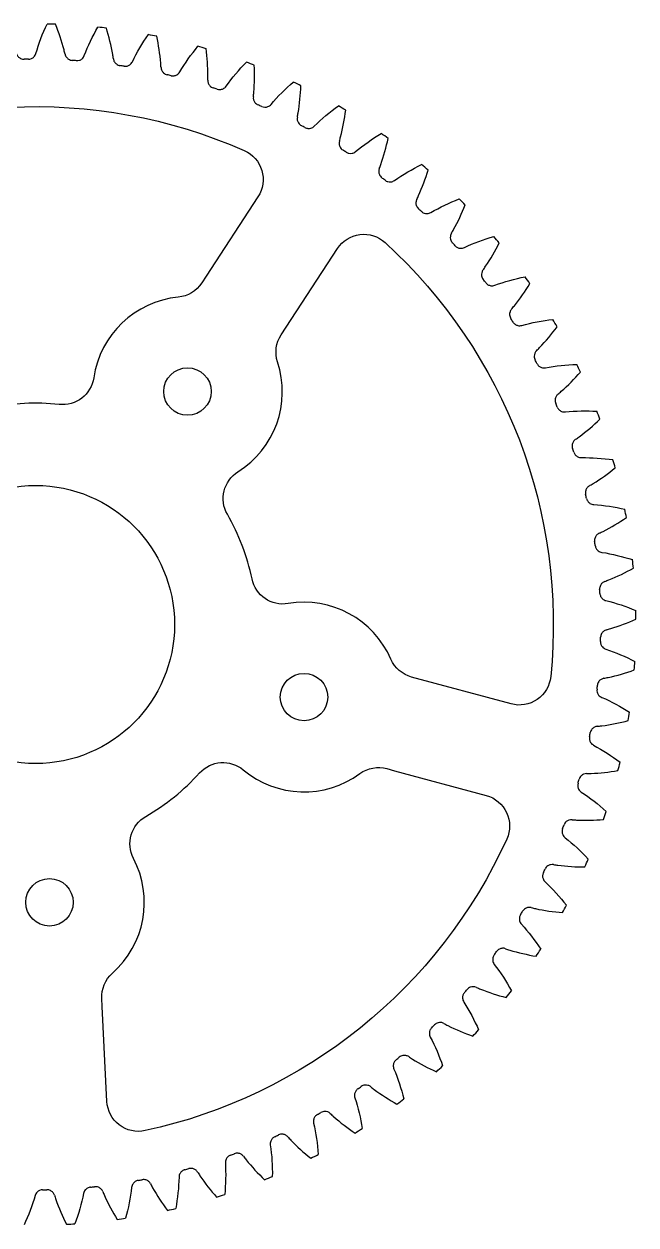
# Model space of a CAD drawing. Header units: inches. Extents: x -0.26 to 4.49, y -3.33 to 1.42.
# Drawn here: x 2.065 to 4.486, y -3.33 to 1.419 of the extents above; entities that cross this region are included whole.
import ezdxf

# ---------------------------------------------------------------- set-up
doc = ezdxf.new("R2010")
doc.units = ezdxf.units.IN
doc.header["$MEASUREMENT"] = 0

msp = doc.modelspace()

# ---------------------------------------------------------------- linework, layer by layer
for points in [[(2.7854, 0.4218), (2.7682, 0.3954, -0.227735), (2.6756, 0.3393, 0.344511), (2.341, 0.0209, -0.402543), (2.204, -0.0851, 0.078594), (1.9309, -0.0988, -0.402543), (1.784, -0.0071, 0.344511), (1.4192, 0.2762, -0.227735), (1.3214, 0.3228), (1.3016, 0.3473), (1.0659, 0.6397, -0.462872), (1.1016, 0.8269, -0.236829), (2.9364, 0.9191, -0.462872), (2.9907, 0.7364)], [(3.9914, -1.2693), (3.5984, -1.163, -0.227735), (3.5164, -1.0923, 0.344511), (3.1102, -0.8724, -0.402543), (2.967, -0.7749, 0.078594), (2.8696, -0.5195, -0.402543), (2.9115, -0.3514, 0.344511), (3.0682, 0.0831, -0.227735), (3.0823, 0.1905), (3.3047, 0.5314, -0.462872), (3.4938, 0.5553, -0.236829), (4.1484, -1.1612, -0.462872)], [(2.3744, -2.4657), (2.3728, -2.4342, -0.227735), (2.4147, -2.3344, 0.344511), (2.4983, -1.8801, -0.402543), (2.5468, -1.7138, 0.078594), (2.7596, -1.5422, -0.402543), (2.9324, -1.5301, 0.344511), (3.3941, -1.5448, -0.227735), (3.5006, -1.525), (3.531, -1.5333), (3.8936, -1.6313, -0.462872), (3.9747, -1.8037, -0.236829), (2.5445, -2.9567, -0.462872), (2.3932, -2.8408)]]:
    msp.add_lwpolyline(points, format="xyb", close=True)
for centre, radius in [((2.7119, -0.0339), 0.0938), ((2.1108, -0.9552), 0.55), ((3.1727, -1.2422), 0.0938), ((2.166, -2.0538), 0.0938)]:
    msp.add_circle(centre, radius)
for radius, start, end in [(2.375, 88.0896, 88.9021), (2.375, 83.2247, 84.0373), (2.375, 78.3599, 79.1724), (2.375, 73.495, 74.3075), (2.2355, 90.7218, 91.1348), (2.2355, 85.8569, 86.2699), (2.2355, 80.9921, 81.4051), (2.375, 68.6301, 69.4427), (2.2355, 76.1272, 76.5402), (2.375, 63.7653, 64.5778), (2.2355, 71.2623, 71.6753), (2.2355, 66.3975, 66.8105), (2.375, 58.9004, 59.7129), (2.2355, 61.5326, 61.9456), (2.375, 54.0355, 54.8481), (2.2355, 56.6677, 57.0807), (2.375, 49.1707, 49.9832), (2.2355, 51.8029, 52.2159), (2.375, 44.3058, 45.1183), (2.2355, 46.938, 47.351), (2.375, 39.4409, 40.2535), (2.2355, 42.0731, 42.4861), (2.2355, 37.2083, 37.6213), (2.375, 34.5761, 35.3886), (2.2355, 32.3434, 32.7564), (2.375, 29.7112, 30.5238), (2.2355, 27.4785, 27.8916), (2.375, 24.8463, 25.6589), (2.2355, 22.6137, 23.0267), (2.375, 19.9815, 20.794), (2.2355, 17.7488, 18.1618), (2.375, 15.1166, 15.9292), (2.2355, 12.8839, 13.297), (2.375, 10.2517, 11.0643), (2.2355, 8.0191, 8.4321), (2.375, 5.3869, 6.1994), (2.2355, 3.1542, 3.5672), (2.375, 0.522, 1.3346), (2.2355, 358.2894, 358.7024), (2.375, 355.6572, 356.4697), (2.2355, 353.4245, 353.8375), (2.375, 350.7923, 351.6048), (2.2355, 348.5596, 348.9726), (2.375, 345.9274, 346.74), (2.2355, 343.6948, 344.1078), (2.375, 341.0626, 341.8751), (2.2355, 338.8299, 339.2429), (2.375, 336.1977, 337.0102), (2.2355, 333.965, 334.378), (2.2355, 329.1002, 329.5132), (2.375, 331.3328, 332.1454), (2.2355, 324.2353, 324.6483), (2.375, 326.468, 327.2805), (2.2355, 319.3704, 319.7834), (2.375, 321.6031, 322.4156), (2.2355, 314.5056, 314.9186), (2.375, 316.7382, 317.5508), (2.2355, 309.6407, 310.0537), (2.375, 311.8734, 312.6859), (2.2355, 304.7758, 305.1889), (2.375, 307.0085, 307.8211), (2.2355, 299.911, 300.324), (2.2355, 295.0461, 295.4591), (2.375, 302.1436, 302.9562), (2.2355, 290.1812, 290.5943), (2.375, 297.2788, 298.0913), (2.2355, 285.3164, 285.7294), (2.2355, 275.5867, 275.9997), (2.2355, 280.4515, 280.8645), (2.375, 292.4139, 293.2265), (2.2355, 270.7218, 271.1348), (2.375, 287.549, 288.3616), (2.375, 282.6842, 283.4967), (2.375, 277.8193, 278.6319), (2.375, 272.9545, 273.767)]:
    msp.add_arc((2.1108, -0.9552), radius, start, end)
for points in [[(2.1123, 1.3029), (2.1235, 1.3423), (2.139, 1.3821), (2.1563, 1.4194)], [(2.3038, 1.2946), (2.3183, 1.3329), (2.3371, 1.3713), (2.3575, 1.407)], [(2.4939, 1.2702), (2.5115, 1.3071), (2.5336, 1.3437), (2.557, 1.3776)], [(2.6812, 1.2297), (2.702, 1.2649), (2.727, 1.2996), (2.7532, 1.3313)], [(2.8645, 1.1734), (2.8881, 1.2068), (2.916, 1.2392), (2.9448, 1.2686)], [(3.0423, 1.1018), (3.0686, 1.1331), (3.0992, 1.163), (3.1304, 1.1899)], [(3.2134, 1.0154), (3.2423, 1.0443), (3.2753, 1.0715), (3.3086, 1.0957)], [(3.3765, 0.9148), (3.4078, 0.9412), (3.4429, 0.9655), (3.4782, 0.9867)], [(3.5305, 0.8007), (3.5639, 0.8244), (3.601, 0.8456), (3.638, 0.8638)], [(3.6743, 0.674), (3.7096, 0.6947), (3.7484, 0.7127), (3.7867, 0.7277)], [(3.8069, 0.5355), (3.8438, 0.5532), (3.8839, 0.5678), (3.9234, 0.5795)], [(3.9272, 0.3863), (3.9654, 0.4008), (4.0067, 0.412), (4.047, 0.4203)], [(4.0344, 0.2275), (4.0738, 0.2386), (4.1158, 0.2463), (4.1567, 0.2511)], [(4.1278, 0.0601), (4.1679, 0.0678), (4.2105, 0.0719), (4.2516, 0.0732)], [(4.2066, -0.1146), (4.2473, -0.1103), (4.29, -0.1098), (4.3311, -0.112)], [(4.2703, -0.2954), (4.3112, -0.2945), (4.3538, -0.2977), (4.3946, -0.3033)], [(4.3185, -0.4809), (4.3593, -0.4835), (4.4015, -0.4903), (4.4417, -0.4994)], [(4.3508, -0.6698), (4.3912, -0.6759), (4.4327, -0.6862), (4.4719, -0.6987)], [(4.3669, -0.8608), (4.4067, -0.8703), (4.4471, -0.8841), (4.4852, -0.8998)], [(4.3668, -1.0525), (4.4056, -1.0653), (4.4447, -1.0825), (4.4813, -1.1014)], [(4.3504, -1.2435), (4.388, -1.2595), (4.4255, -1.28), (4.4604, -1.3019)], [(4.3179, -1.4324), (4.354, -1.4516), (4.3896, -1.4751), (4.4225, -1.4999)], [(4.2694, -1.6178), (4.3038, -1.64), (4.3373, -1.6665), (4.368, -1.694)], [(4.2055, -1.7985), (4.2378, -1.8235), (4.269, -1.8528), (4.2972, -1.8828)], [(4.1264, -1.9731), (4.1565, -2.0008), (4.1851, -2.0325), (4.2106, -2.0648)], [(4.0328, -2.1404), (4.0605, -2.1705), (4.0862, -2.2046), (4.109, -2.2389)], [(3.9254, -2.2991), (3.9504, -2.3315), (3.9732, -2.3676), (3.9929, -2.4037)], [(3.8049, -2.4481), (3.827, -2.4825), (3.8467, -2.5205), (3.8633, -2.5581)], [(3.6721, -2.5864), (3.6913, -2.6226), (3.7077, -2.662), (3.721, -2.701)], [(3.5282, -2.713), (3.5442, -2.7506), (3.5572, -2.7913), (3.5671, -2.8312)], [(3.374, -2.8268), (3.3868, -2.8657), (3.3962, -2.9074), (3.4028, -2.948)], [(3.2107, -2.9272), (3.2202, -2.967), (3.2261, -3.0093), (3.2291, -3.0504)], [(3.0395, -3.0134), (3.0456, -3.0538), (3.0478, -3.0965), (3.0474, -3.1377)], [(2.8616, -3.0847), (2.8642, -3.1256), (2.8629, -3.1683), (2.859, -3.2092)], [(2.4909, -3.181), (2.4866, -3.2217), (2.478, -3.2635), (2.4673, -3.3033)], [(2.6783, -3.1407), (2.6774, -3.1816), (2.6725, -3.2241), (2.6651, -3.2646)], [(2.1093, -3.2132), (2.0981, -3.2526), (2.0826, -3.2924), (2.0653, -3.3297)], [(2.3008, -3.2052), (2.293, -3.2454), (2.2809, -3.2864), (2.2668, -3.325)]]:
    msp.add_open_spline(points, degree=3)
for points, knots in [([(2.2278, 1.2999), (2.2265, 1.3056), (2.2251, 1.3112), (2.2149, 1.3512), (2.2032, 1.3857), (2.19, 1.4185)], [-0.3138691, -0.3138691, -0.3138691, -0.3138691, -0.2696165, -0.2696165, 0, 0, 0, 0]), ([(2.4186, 1.2818), (2.4178, 1.2876), (2.4169, 1.2934), (2.4101, 1.334), (2.4014, 1.3694), (2.391, 1.4033)], [-0.3138691, -0.3138691, -0.3138691, -0.3138691, -0.2696165, -0.2696165, 0, 0, 0, 0]), ([(2.6072, 1.2477), (2.6069, 1.2535), (2.6065, 1.2593), (2.6032, 1.3004), (2.5974, 1.3364), (2.59, 1.371)], [-0.3138691, -0.3138691, -0.3138691, -0.3138691, -0.2696165, -0.2696165, 0, 0, 0, 0]), ([(2.0361, 1.3017), (2.0374, 1.2978), (2.0393, 1.2942), (2.0446, 1.288), (2.0478, 1.2854), (2.0537, 1.2823), (2.0562, 1.2813), (2.0613, 1.2801), (2.0639, 1.2799), (2.0665, 1.2799)], [0, 0, 0, 0, 0.0310074, 0.0310074, 0.0620148, 0.0620148, 0.0820188, 0.0820188, 0.1020227, 0.1020227, 0.1020227, 0.1020227]), ([(2.0826, 1.2802), (2.0867, 1.2802), (2.0907, 1.2811), (2.0982, 1.2842), (2.1016, 1.2866), (2.1063, 1.2913), (2.1079, 1.2934), (2.1106, 1.2979), (2.1116, 1.3004), (2.1123, 1.3029)], [0, 0, 0, 0, 0.0310074, 0.0310074, 0.0620148, 0.0620148, 0.0820188, 0.0820188, 0.1020227, 0.1020227, 0.1020227, 0.1020227]), ([(2.2278, 1.2999), (2.2287, 1.2959), (2.2304, 1.2921), (2.235, 1.2855), (2.238, 1.2826), (2.2437, 1.279), (2.246, 1.2779), (2.251, 1.2763), (2.2536, 1.2758), (2.2562, 1.2756)], [0, 0, 0, 0, 0.0310074, 0.0310074, 0.0620148, 0.0620148, 0.0820188, 0.0820188, 0.1020227, 0.1020227, 0.1020227, 0.1020227]), ([(2.2723, 1.2745), (2.2764, 1.2742), (2.2804, 1.2747), (2.2882, 1.2772), (2.2918, 1.2793), (2.2969, 1.2836), (2.2986, 1.2856), (2.3016, 1.2899), (2.3029, 1.2922), (2.3038, 1.2946)], [0, 0, 0, 0, 0.0310074, 0.0310074, 0.0620148, 0.0620148, 0.0820188, 0.0820188, 0.1020227, 0.1020227, 0.1020227, 0.1020227]), ([(2.7922, 1.1976), (2.7924, 1.2035), (2.7925, 1.2093), (2.7927, 1.2505), (2.79, 1.2869), (2.7855, 1.322)], [-0.3138691, -0.3138691, -0.3138691, -0.3138691, -0.2696165, -0.2696165, 0, 0, 0, 0]), ([(2.4186, 1.2818), (2.4192, 1.2778), (2.4205, 1.2739), (2.4246, 1.2669), (2.4273, 1.2638), (2.4326, 1.2597), (2.4349, 1.2584), (2.4398, 1.2563), (2.4423, 1.2556), (2.4449, 1.2552)], [0, 0, 0, 0, 0.0310074, 0.0310074, 0.0620148, 0.0620148, 0.0820188, 0.0820188, 0.1020227, 0.1020227, 0.1020227, 0.1020227]), ([(2.4608, 1.2528), (2.4648, 1.2521), (2.4689, 1.2523), (2.4769, 1.2542), (2.4806, 1.2559), (2.486, 1.2598), (2.488, 1.2616), (2.4913, 1.2656), (2.4928, 1.2678), (2.4939, 1.2702)], [0, 0, 0, 0, 0.0310074, 0.0310074, 0.0620148, 0.0620148, 0.0820188, 0.0820188, 0.1020227, 0.1020227, 0.1020227, 0.1020227]), ([(2.6072, 1.2477), (2.6074, 1.2436), (2.6084, 1.2396), (2.6119, 1.2323), (2.6144, 1.229), (2.6193, 1.2245), (2.6215, 1.2229), (2.6261, 1.2205), (2.6286, 1.2196), (2.6311, 1.2189)], [0, 0, 0, 0, 0.0310074, 0.0310074, 0.0620148, 0.0620148, 0.0820188, 0.0820188, 0.1020227, 0.1020227, 0.1020227, 0.1020227]), ([(2.9723, 1.1321), (2.973, 1.1379), (2.9736, 1.1437), (2.9773, 1.1848), (2.9777, 1.2212), (2.9762, 1.2566)], [-0.3138691, -0.3138691, -0.3138691, -0.3138691, -0.2696165, -0.2696165, 0, 0, 0, 0]), ([(2.6468, 1.2151), (2.6508, 1.2142), (2.6549, 1.214), (2.6629, 1.2152), (2.6668, 1.2165), (2.6725, 1.22), (2.6746, 1.2216), (2.6783, 1.2253), (2.6799, 1.2274), (2.6812, 1.2297)], [0, 0, 0, 0, 0.0310074, 0.0310074, 0.0620148, 0.0620148, 0.0820188, 0.0820188, 0.1020227, 0.1020227, 0.1020227, 0.1020227]), ([(2.7922, 1.1976), (2.7921, 1.1936), (2.7928, 1.1895), (2.7956, 1.1819), (2.7978, 1.1784), (2.8023, 1.1735), (2.8044, 1.1718), (2.8088, 1.1689), (2.8112, 1.1678), (2.8136, 1.167)], [0, 0, 0, 0, 0.0310074, 0.0310074, 0.0620148, 0.0620148, 0.0820188, 0.0820188, 0.1020227, 0.1020227, 0.1020227, 0.1020227]), ([(2.8289, 1.1619), (2.8328, 1.1606), (2.8368, 1.16), (2.845, 1.1605), (2.8489, 1.1616), (2.855, 1.1645), (2.8572, 1.1659), (2.8612, 1.1693), (2.863, 1.1713), (2.8645, 1.1734)], [0, 0, 0, 0, 0.0310074, 0.0310074, 0.0620148, 0.0620148, 0.0820188, 0.0820188, 0.1020227, 0.1020227, 0.1020227, 0.1020227]), ([(3.1463, 1.0515), (3.1474, 1.0572), (3.1485, 1.0629), (3.1556, 1.1036), (3.1592, 1.1398), (3.1607, 1.1752)], [-0.3138691, -0.3138691, -0.3138691, -0.3138691, -0.2696165, -0.2696165, 0, 0, 0, 0]), ([(2.9723, 1.1321), (2.9719, 1.128), (2.9722, 1.1239), (2.9744, 1.1161), (2.9762, 1.1124), (2.9804, 1.1072), (2.9822, 1.1053), (2.9864, 1.1021), (2.9887, 1.1008), (2.9911, 1.0997)], [0, 0, 0, 0, 0.0310074, 0.0310074, 0.0620148, 0.0620148, 0.0820188, 0.0820188, 0.1020227, 0.1020227, 0.1020227, 0.1020227]), ([(3.0059, 1.0933), (3.0096, 1.0917), (3.0136, 1.0908), (3.0217, 1.0906), (3.0258, 1.0913), (3.032, 1.0937), (3.0344, 1.095), (3.0386, 1.098), (3.0406, 1.0998), (3.0423, 1.1018)], [0, 0, 0, 0, 0.0310074, 0.0310074, 0.0620148, 0.0620148, 0.0820188, 0.0820188, 0.1020227, 0.1020227, 0.1020227, 0.1020227]), ([(3.1463, 1.0515), (3.1454, 1.0475), (3.1454, 1.0434), (3.1469, 1.0354), (3.1485, 1.0316), (3.1521, 1.026), (3.1538, 1.024), (3.1577, 1.0204), (3.1599, 1.0189), (3.1622, 1.0177)], [0, 0, 0, 0, 0.0310074, 0.0310074, 0.0620148, 0.0620148, 0.0820188, 0.0820188, 0.1020227, 0.1020227, 0.1020227, 0.1020227]), ([(3.3127, 0.9565), (3.3143, 0.962), (3.3159, 0.9677), (3.3265, 1.0075), (3.3331, 1.0434), (3.3376, 1.0785)], [-0.3138691, -0.3138691, -0.3138691, -0.3138691, -0.2696165, -0.2696165, 0, 0, 0, 0]), ([(3.1764, 1.01), (3.1799, 1.0081), (3.1839, 1.0069), (3.192, 1.006), (3.1961, 1.0064), (3.2025, 1.0082), (3.2049, 1.0093), (3.2094, 1.0119), (3.2115, 1.0136), (3.2134, 1.0154)], [0, 0, 0, 0, 0.0310074, 0.0310074, 0.0620148, 0.0620148, 0.0820188, 0.0820188, 0.1020227, 0.1020227, 0.1020227, 0.1020227]), ([(3.3127, 0.9565), (3.3116, 0.9526), (3.3112, 0.9485), (3.312, 0.9404), (3.3132, 0.9364), (3.3164, 0.9305), (3.3179, 0.9284), (3.3215, 0.9245), (3.3235, 0.9228), (3.3257, 0.9214)], [0, 0, 0, 0, 0.0310074, 0.0310074, 0.0620148, 0.0620148, 0.0820188, 0.0820188, 0.1020227, 0.1020227, 0.1020227, 0.1020227]), ([(3.4705, 0.8476), (3.4726, 0.8531), (3.4746, 0.8585), (3.4885, 0.8974), (3.4981, 0.9325), (3.5056, 0.9671)], [-0.3138691, -0.3138691, -0.3138691, -0.3138691, -0.2696165, -0.2696165, 0, 0, 0, 0]), ([(3.3392, 0.9126), (3.3426, 0.9104), (3.3464, 0.9088), (3.3544, 0.9073), (3.3585, 0.9073), (3.3651, 0.9086), (3.3676, 0.9094), (3.3723, 0.9117), (3.3745, 0.9131), (3.3765, 0.9148)], [0, 0, 0, 0, 0.0310074, 0.0310074, 0.0620148, 0.0620148, 0.0820188, 0.0820188, 0.1020227, 0.1020227, 0.1020227, 0.1020227]), ([(3.4705, 0.8476), (3.469, 0.8438), (3.4683, 0.8398), (3.4684, 0.8317), (3.4693, 0.8277), (3.472, 0.8215), (3.4733, 0.8192), (3.4765, 0.8151), (3.4784, 0.8132), (3.4805, 0.8116)], [0, 0, 0, 0, 0.0310074, 0.0310074, 0.0620148, 0.0620148, 0.0820188, 0.0820188, 0.1020227, 0.1020227, 0.1020227, 0.1020227]), ([(3.6185, 0.7258), (3.621, 0.7311), (3.6235, 0.7363), (3.6407, 0.7739), (3.6532, 0.8081), (3.6636, 0.8419)], [-0.3138691, -0.3138691, -0.3138691, -0.3138691, -0.2696165, -0.2696165, 0, 0, 0, 0]), ([(3.4932, 0.8017), (3.4964, 0.7992), (3.5, 0.7973), (3.5078, 0.7951), (3.5119, 0.7947), (3.5186, 0.7955), (3.5212, 0.7961), (3.5261, 0.798), (3.5284, 0.7992), (3.5305, 0.8007)], [0, 0, 0, 0, 0.0310074, 0.0310074, 0.0620148, 0.0620148, 0.0820188, 0.0820188, 0.1020227, 0.1020227, 0.1020227, 0.1020227]), ([(3.6185, 0.7258), (3.6167, 0.7222), (3.6156, 0.7182), (3.6151, 0.7101), (3.6156, 0.706), (3.6177, 0.6997), (3.6189, 0.6973), (3.6217, 0.6929), (3.6234, 0.6909), (3.6254, 0.6891)], [0, 0, 0, 0, 0.0310074, 0.0310074, 0.0620148, 0.0620148, 0.0820188, 0.0820188, 0.1020227, 0.1020227, 0.1020227, 0.1020227]), ([(3.6372, 0.6781), (3.6401, 0.6754), (3.6436, 0.6732), (3.6512, 0.6703), (3.6553, 0.6696), (3.662, 0.6698), (3.6646, 0.6702), (3.6696, 0.6716), (3.6721, 0.6727), (3.6743, 0.674)], [0, 0, 0, 0, 0.0310074, 0.0310074, 0.0620148, 0.0620148, 0.0820188, 0.0820188, 0.1020227, 0.1020227, 0.1020227, 0.1020227]), ([(3.7556, 0.5919), (3.7586, 0.5969), (3.7615, 0.602), (3.7818, 0.6379), (3.7972, 0.6709), (3.8104, 0.7038)], [-0.3138691, -0.3138691, -0.3138691, -0.3138691, -0.2696165, -0.2696165, 0, 0, 0, 0]), ([(3.7556, 0.5919), (3.7535, 0.5884), (3.7521, 0.5846), (3.7509, 0.5765), (3.7511, 0.5724), (3.7526, 0.5659), (3.7536, 0.5634), (3.7561, 0.5588), (3.7576, 0.5567), (3.7593, 0.5547)], [0, 0, 0, 0, 0.0310074, 0.0310074, 0.0620148, 0.0620148, 0.0820188, 0.0820188, 0.1020227, 0.1020227, 0.1020227, 0.1020227]), ([(3.7702, 0.5428), (3.7729, 0.5398), (3.7762, 0.5373), (3.7835, 0.5338), (3.7875, 0.5328), (3.7942, 0.5324), (3.7968, 0.5326), (3.802, 0.5336), (3.8045, 0.5344), (3.8069, 0.5355)], [0, 0, 0, 0, 0.0310074, 0.0310074, 0.0620148, 0.0620148, 0.0820188, 0.0820188, 0.1020227, 0.1020227, 0.1020227, 0.1020227]), ([(3.8809, 0.4469), (3.8843, 0.4516), (3.8876, 0.4564), (3.9109, 0.4904), (3.929, 0.522), (3.945, 0.5536)], [-0.3138691, -0.3138691, -0.3138691, -0.3138691, -0.2696165, -0.2696165, 0, 0, 0, 0]), ([(3.8809, 0.4469), (3.8785, 0.4436), (3.8768, 0.4398), (3.8749, 0.4319), (3.8747, 0.4278), (3.8757, 0.4212), (3.8765, 0.4187), (3.8785, 0.4138), (3.8799, 0.4116), (3.8815, 0.4095)], [0, 0, 0, 0, 0.0310074, 0.0310074, 0.0620148, 0.0620148, 0.0820188, 0.0820188, 0.1020227, 0.1020227, 0.1020227, 0.1020227]), ([(3.8912, 0.3967), (3.8937, 0.3934), (3.8968, 0.3907), (3.9038, 0.3866), (3.9077, 0.3852), (3.9143, 0.3843), (3.9169, 0.3842), (3.9222, 0.3848), (3.9247, 0.3854), (3.9272, 0.3863)], [0, 0, 0, 0, 0.0310074, 0.0310074, 0.0620148, 0.0620148, 0.0820188, 0.0820188, 0.1020227, 0.1020227, 0.1020227, 0.1020227]), ([(3.9934, 0.2917), (3.9972, 0.2961), (4.0009, 0.3006), (4.027, 0.3326), (4.0478, 0.3625), (4.0663, 0.3927)], [-0.3138691, -0.3138691, -0.3138691, -0.3138691, -0.2696165, -0.2696165, 0, 0, 0, 0]), ([(3.9934, 0.2917), (3.9907, 0.2886), (3.9887, 0.285), (3.9862, 0.2773), (3.9856, 0.2732), (3.9861, 0.2666), (3.9866, 0.264), (3.9883, 0.259), (3.9894, 0.2566), (3.9908, 0.2544)], [0, 0, 0, 0, 0.0310074, 0.0310074, 0.0620148, 0.0620148, 0.0820188, 0.0820188, 0.1020227, 0.1020227, 0.1020227, 0.1020227]), ([(3.9995, 0.2408), (4.0017, 0.2374), (4.0045, 0.2344), (4.0111, 0.2297), (4.0149, 0.228), (4.0214, 0.2265), (4.024, 0.2262), (4.0293, 0.2264), (4.0319, 0.2268), (4.0344, 0.2275)], [0, 0, 0, 0, 0.0310074, 0.0310074, 0.0620148, 0.0620148, 0.0820188, 0.0820188, 0.1020227, 0.1020227, 0.1020227, 0.1020227]), ([(4.0924, 0.1275), (4.0965, 0.1316), (4.1006, 0.1358), (4.1293, 0.1654), (4.1525, 0.1935), (4.1736, 0.222)], [-0.3138691, -0.3138691, -0.3138691, -0.3138691, -0.2696165, -0.2696165, 0, 0, 0, 0]), ([(4.0924, 0.1275), (4.0895, 0.1247), (4.0871, 0.1213), (4.0839, 0.1138), (4.0831, 0.1098), (4.0829, 0.1031), (4.0832, 0.1005), (4.0845, 0.0954), (4.0854, 0.0929), (4.0866, 0.0906)], [0, 0, 0, 0, 0.0310074, 0.0310074, 0.0620148, 0.0620148, 0.0820188, 0.0820188, 0.1020227, 0.1020227, 0.1020227, 0.1020227]), ([(4.0941, 0.0763), (4.096, 0.0727), (4.0985, 0.0695), (4.1048, 0.0643), (4.1083, 0.0623), (4.1147, 0.0602), (4.1173, 0.0597), (4.1225, 0.0594), (4.1252, 0.0596), (4.1278, 0.0601)], [0, 0, 0, 0, 0.0310074, 0.0310074, 0.0620148, 0.0620148, 0.0820188, 0.0820188, 0.1020227, 0.1020227, 0.1020227, 0.1020227]), ([(4.177, -0.0444), (4.1815, -0.0407), (4.186, -0.0369), (4.217, -0.0098), (4.2426, 0.0162), (4.266, 0.0428)], [-0.3138691, -0.3138691, -0.3138691, -0.3138691, -0.2696165, -0.2696165, 0, 0, 0, 0]), ([(4.177, -0.0444), (4.1739, -0.047), (4.1713, -0.0502), (4.1675, -0.0574), (4.1663, -0.0613), (4.1656, -0.0679), (4.1657, -0.0706), (4.1664, -0.0758), (4.1672, -0.0783), (4.1682, -0.0807)], [0, 0, 0, 0, 0.0310074, 0.0310074, 0.0620148, 0.0620148, 0.0820188, 0.0820188, 0.1020227, 0.1020227, 0.1020227, 0.1020227]), ([(4.1744, -0.0956), (4.176, -0.0993), (4.1783, -0.1027), (4.184, -0.1085), (4.1874, -0.1108), (4.1936, -0.1134), (4.1961, -0.1141), (4.2013, -0.1149), (4.204, -0.1149), (4.2066, -0.1146)], [0, 0, 0, 0, 0.0310074, 0.0310074, 0.0620148, 0.0620148, 0.0820188, 0.0820188, 0.1020227, 0.1020227, 0.1020227, 0.1020227]), ([(4.2468, -0.2229), (4.2516, -0.2196), (4.2564, -0.2162), (4.2896, -0.1918), (4.3173, -0.1681), (4.3428, -0.1436)], [-0.3138691, -0.3138691, -0.3138691, -0.3138691, -0.2696165, -0.2696165, 0, 0, 0, 0]), ([(4.2468, -0.2229), (4.2435, -0.2252), (4.2406, -0.2282), (4.2362, -0.235), (4.2347, -0.2388), (4.2334, -0.2454), (4.2333, -0.248), (4.2336, -0.2533), (4.2341, -0.2559), (4.2349, -0.2583)], [0, 0, 0, 0, 0.0310074, 0.0310074, 0.0620148, 0.0620148, 0.0820188, 0.0820188, 0.1020227, 0.1020227, 0.1020227, 0.1020227]), ([(4.2399, -0.2737), (4.2411, -0.2776), (4.2431, -0.2811), (4.2484, -0.2874), (4.2516, -0.2899), (4.2575, -0.2931), (4.26, -0.294), (4.2651, -0.2952), (4.2677, -0.2954), (4.2703, -0.2954)], [0, 0, 0, 0, 0.0310074, 0.0310074, 0.0620148, 0.0620148, 0.0820188, 0.0820188, 0.1020227, 0.1020227, 0.1020227, 0.1020227]), ([(4.3012, -0.4067), (4.3063, -0.4038), (4.3113, -0.4008), (4.3465, -0.3793), (4.3761, -0.358), (4.4036, -0.3358)], [-0.3138691, -0.3138691, -0.3138691, -0.3138691, -0.2696165, -0.2696165, 0, 0, 0, 0]), ([(4.3012, -0.4067), (4.2977, -0.4087), (4.2946, -0.4114), (4.2896, -0.4178), (4.2878, -0.4215), (4.286, -0.428), (4.2856, -0.4306), (4.2855, -0.4358), (4.2858, -0.4384), (4.2864, -0.441)], [0, 0, 0, 0, 0.0310074, 0.0310074, 0.0620148, 0.0620148, 0.0820188, 0.0820188, 0.1020227, 0.1020227, 0.1020227, 0.1020227]), ([(4.29, -0.4567), (4.2909, -0.4607), (4.2926, -0.4644), (4.2973, -0.4711), (4.3003, -0.4739), (4.3059, -0.4775), (4.3083, -0.4786), (4.3133, -0.4802), (4.3159, -0.4807), (4.3185, -0.4809)], [0, 0, 0, 0, 0.0310074, 0.0310074, 0.0620148, 0.0620148, 0.0820188, 0.0820188, 0.1020227, 0.1020227, 0.1020227, 0.1020227]), ([(4.3399, -0.5944), (4.3451, -0.592), (4.3504, -0.5894), (4.3873, -0.571), (4.4186, -0.5523), (4.4479, -0.5325)], [-0.3138691, -0.3138691, -0.3138691, -0.3138691, -0.2696165, -0.2696165, 0, 0, 0, 0]), ([(4.3399, -0.5944), (4.3362, -0.5962), (4.3329, -0.5986), (4.3273, -0.6046), (4.3252, -0.6081), (4.3228, -0.6143), (4.3222, -0.6169), (4.3217, -0.6221), (4.3218, -0.6248), (4.3221, -0.6273)], [0, 0, 0, 0, 0.0310074, 0.0310074, 0.0620148, 0.0620148, 0.0820188, 0.0820188, 0.1020227, 0.1020227, 0.1020227, 0.1020227]), ([(4.3244, -0.6433), (4.325, -0.6473), (4.3264, -0.6512), (4.3305, -0.6582), (4.3332, -0.6613), (4.3385, -0.6654), (4.3408, -0.6667), (4.3456, -0.6687), (4.3482, -0.6695), (4.3508, -0.6698)], [0, 0, 0, 0, 0.0310074, 0.0310074, 0.0620148, 0.0620148, 0.0820188, 0.0820188, 0.1020227, 0.1020227, 0.1020227, 0.1020227]), ([(4.3624, -0.7848), (4.3679, -0.7828), (4.3733, -0.7807), (4.4117, -0.7655), (4.4444, -0.7494), (4.4753, -0.7322)], [-0.3138691, -0.3138691, -0.3138691, -0.3138691, -0.2696165, -0.2696165, 0, 0, 0, 0]), ([(4.3624, -0.7848), (4.3586, -0.7862), (4.3551, -0.7883), (4.3491, -0.7938), (4.3466, -0.7971), (4.3438, -0.8032), (4.343, -0.8057), (4.342, -0.8108), (4.3418, -0.8134), (4.342, -0.8161)], [0, 0, 0, 0, 0.0310074, 0.0310074, 0.0620148, 0.0620148, 0.0820188, 0.0820188, 0.1020227, 0.1020227, 0.1020227, 0.1020227]), ([(4.3429, -0.8321), (4.3431, -0.8362), (4.3442, -0.8402), (4.3477, -0.8475), (4.3501, -0.8508), (4.3551, -0.8553), (4.3572, -0.8568), (4.3619, -0.8593), (4.3643, -0.8602), (4.3669, -0.8608)], [0, 0, 0, 0, 0.0310074, 0.0310074, 0.0620148, 0.0620148, 0.0820188, 0.0820188, 0.1020227, 0.1020227, 0.1020227, 0.1020227]), ([(4.3688, -0.9763), (4.3744, -0.9748), (4.38, -0.9732), (4.4195, -0.9613), (4.4535, -0.9481), (4.4857, -0.9335)], [-0.3138691, -0.3138691, -0.3138691, -0.3138691, -0.2696165, -0.2696165, 0, 0, 0, 0]), ([(4.3688, -0.9763), (4.3648, -0.9774), (4.3612, -0.9792), (4.3547, -0.9842), (4.352, -0.9873), (4.3486, -0.9931), (4.3476, -0.9955), (4.3462, -1.0005), (4.3458, -1.0032), (4.3457, -1.0058)], [0, 0, 0, 0, 0.0310074, 0.0310074, 0.0620148, 0.0620148, 0.0820188, 0.0820188, 0.1020227, 0.1020227, 0.1020227, 0.1020227]), ([(4.3453, -1.0219), (4.3452, -1.026), (4.3459, -1.03), (4.3487, -1.0376), (4.3509, -1.0411), (4.3554, -1.046), (4.3575, -1.0477), (4.3619, -1.0505), (4.3643, -1.0517), (4.3668, -1.0525)], [0, 0, 0, 0, 0.0310074, 0.0310074, 0.0620148, 0.0620148, 0.0820188, 0.0820188, 0.1020227, 0.1020227, 0.1020227, 0.1020227]), ([(4.3588, -1.1677), (4.3646, -1.1667), (4.3703, -1.1656), (4.4106, -1.157), (4.4456, -1.1468), (4.479, -1.135)], [-0.3138691, -0.3138691, -0.3138691, -0.3138691, -0.2696165, -0.2696165, 0, 0, 0, 0]), ([(4.3588, -1.1677), (4.3548, -1.1685), (4.351, -1.17), (4.3442, -1.1744), (4.3412, -1.1772), (4.3373, -1.1827), (4.3361, -1.185), (4.3343, -1.19), (4.3337, -1.1925), (4.3334, -1.1951)], [0, 0, 0, 0, 0.0310074, 0.0310074, 0.0620148, 0.0620148, 0.0820188, 0.0820188, 0.1020227, 0.1020227, 0.1020227, 0.1020227]), ([(4.3316, -1.2111), (4.3311, -1.2152), (4.3315, -1.2193), (4.3337, -1.2271), (4.3355, -1.2308), (4.3396, -1.2361), (4.3415, -1.2379), (4.3457, -1.2411), (4.348, -1.2424), (4.3504, -1.2435)], [0, 0, 0, 0, 0.0310074, 0.0310074, 0.0620148, 0.0620148, 0.0820188, 0.0820188, 0.1020227, 0.1020227, 0.1020227, 0.1020227]), ([(4.3327, -1.3576), (4.3286, -1.358), (4.3247, -1.3592), (4.3175, -1.363), (4.3143, -1.3656), (4.31, -1.3707), (4.3086, -1.3729), (4.3064, -1.3777), (4.3055, -1.3802), (4.305, -1.3828)], [0, 0, 0, 0, 0.0310074, 0.0310074, 0.0620148, 0.0620148, 0.0820188, 0.0820188, 0.1020227, 0.1020227, 0.1020227, 0.1020227]), ([(4.3327, -1.3576), (4.3385, -1.3571), (4.3443, -1.3564), (4.3852, -1.3514), (4.421, -1.3441), (4.4552, -1.3352)], [-0.3138691, -0.3138691, -0.3138691, -0.3138691, -0.2696165, -0.2696165, 0, 0, 0, 0]), ([(4.3019, -1.3986), (4.3011, -1.4026), (4.3011, -1.4067), (4.3026, -1.4147), (4.3041, -1.4185), (4.3078, -1.4241), (4.3095, -1.4261), (4.3134, -1.4296), (4.3155, -1.4311), (4.3179, -1.4324)], [0, 0, 0, 0, 0.0310074, 0.0310074, 0.0620148, 0.0620148, 0.0820188, 0.0820188, 0.1020227, 0.1020227, 0.1020227, 0.1020227]), ([(4.2906, -1.5446), (4.2865, -1.5447), (4.2825, -1.5455), (4.275, -1.5487), (4.2716, -1.551), (4.2669, -1.5557), (4.2653, -1.5578), (4.2626, -1.5624), (4.2616, -1.5648), (4.2609, -1.5673)], [0, 0, 0, 0, 0.0310074, 0.0310074, 0.0620148, 0.0620148, 0.0820188, 0.0820188, 0.1020227, 0.1020227, 0.1020227, 0.1020227]), ([(4.2906, -1.5446), (4.2964, -1.5445), (4.3022, -1.5444), (4.3434, -1.5428), (4.3796, -1.5386), (4.4145, -1.5326)], [-0.3138691, -0.3138691, -0.3138691, -0.3138691, -0.2696165, -0.2696165, 0, 0, 0, 0]), ([(4.2564, -1.5828), (4.2552, -1.5867), (4.2549, -1.5908), (4.2557, -1.5989), (4.2569, -1.6028), (4.2601, -1.6087), (4.2616, -1.6108), (4.2652, -1.6147), (4.2672, -1.6164), (4.2694, -1.6178)], [0, 0, 0, 0, 0.0310074, 0.0310074, 0.0620148, 0.0620148, 0.0820188, 0.0820188, 0.1020227, 0.1020227, 0.1020227, 0.1020227]), ([(4.2327, -1.7273), (4.2287, -1.727), (4.2246, -1.7275), (4.2168, -1.7301), (4.2133, -1.7321), (4.2082, -1.7364), (4.2064, -1.7384), (4.2034, -1.7426), (4.2021, -1.745), (4.2012, -1.7474)], [0, 0, 0, 0, 0.0310074, 0.0310074, 0.0620148, 0.0620148, 0.0820188, 0.0820188, 0.1020227, 0.1020227, 0.1020227, 0.1020227]), ([(4.2327, -1.7273), (4.2385, -1.7278), (4.2444, -1.7281), (4.2856, -1.73), (4.322, -1.7289), (4.3573, -1.7259)], [-0.3138691, -0.3138691, -0.3138691, -0.3138691, -0.2696165, -0.2696165, 0, 0, 0, 0]), ([(4.1954, -1.7625), (4.194, -1.7663), (4.1932, -1.7703), (4.1934, -1.7785), (4.1943, -1.7825), (4.1969, -1.7886), (4.1983, -1.7909), (4.2015, -1.795), (4.2034, -1.7969), (4.2055, -1.7985)], [0, 0, 0, 0, 0.0310074, 0.0310074, 0.0620148, 0.0620148, 0.0820188, 0.0820188, 0.1020227, 0.1020227, 0.1020227, 0.1020227]), ([(4.1195, -1.9364), (4.1177, -1.94), (4.1166, -1.944), (4.1161, -1.9521), (4.1166, -1.9562), (4.1188, -1.9625), (4.1199, -1.9649), (4.1228, -1.9693), (4.1245, -1.9713), (4.1264, -1.9731)], [0, 0, 0, 0, 0.0310074, 0.0310074, 0.0620148, 0.0620148, 0.0820188, 0.0820188, 0.1020227, 0.1020227, 0.1020227, 0.1020227]), ([(4.1596, -1.9045), (4.1556, -1.9039), (4.1515, -1.904), (4.1435, -1.9059), (4.1398, -1.9076), (4.1344, -1.9115), (4.1324, -1.9133), (4.129, -1.9173), (4.1276, -1.9195), (4.1265, -1.9219)], [0, 0, 0, 0, 0.0310074, 0.0310074, 0.0620148, 0.0620148, 0.0820188, 0.0820188, 0.1020227, 0.1020227, 0.1020227, 0.1020227]), ([(4.1596, -1.9045), (4.1653, -1.9054), (4.1711, -1.9063), (4.212, -1.9117), (4.2484, -1.9137), (4.2838, -1.9137)], [-0.3138691, -0.3138691, -0.3138691, -0.3138691, -0.2696165, -0.2696165, 0, 0, 0, 0]), ([(4.0717, -2.0748), (4.0677, -2.0739), (4.0636, -2.0737), (4.0556, -2.0748), (4.0517, -2.0762), (4.046, -2.0796), (4.0439, -2.0812), (4.0402, -2.085), (4.0386, -2.0871), (4.0372, -2.0893)], [0, 0, 0, 0, 0.0310074, 0.0310074, 0.0620148, 0.0620148, 0.0820188, 0.0820188, 0.1020227, 0.1020227, 0.1020227, 0.1020227]), ([(4.0717, -2.0748), (4.0774, -2.0762), (4.083, -2.0776), (4.1233, -2.0864), (4.1594, -2.0915), (4.1947, -2.0945)], [-0.3138691, -0.3138691, -0.3138691, -0.3138691, -0.2696165, -0.2696165, 0, 0, 0, 0]), ([(4.029, -2.1032), (4.0269, -2.1067), (4.0255, -2.1105), (4.0243, -2.1186), (4.0245, -2.1227), (4.0261, -2.1292), (4.027, -2.1316), (4.0295, -2.1363), (4.031, -2.1384), (4.0328, -2.1404)], [0, 0, 0, 0, 0.0310074, 0.0310074, 0.0620148, 0.0620148, 0.0820188, 0.0820188, 0.1020227, 0.1020227, 0.1020227, 0.1020227]), ([(3.9247, -2.2617), (3.9224, -2.265), (3.9207, -2.2687), (3.9188, -2.2767), (3.9186, -2.2808), (3.9196, -2.2874), (3.9204, -2.2899), (3.9224, -2.2947), (3.9238, -2.297), (3.9254, -2.2991)], [0, 0, 0, 0, 0.0310074, 0.0310074, 0.0620148, 0.0620148, 0.0820188, 0.0820188, 0.1020227, 0.1020227, 0.1020227, 0.1020227]), ([(3.9697, -2.2371), (3.9658, -2.2358), (3.9618, -2.2352), (3.9536, -2.2357), (3.9497, -2.2368), (3.9436, -2.2397), (3.9414, -2.2411), (3.9374, -2.2445), (3.9356, -2.2465), (3.9341, -2.2486)], [0, 0, 0, 0, 0.0310074, 0.0310074, 0.0620148, 0.0620148, 0.0820188, 0.0820188, 0.1020227, 0.1020227, 0.1020227, 0.1020227]), ([(3.9697, -2.2371), (3.9752, -2.239), (3.9807, -2.2408), (4.0201, -2.253), (4.0557, -2.2611), (4.0905, -2.2671)], [-0.3138691, -0.3138691, -0.3138691, -0.3138691, -0.2696165, -0.2696165, 0, 0, 0, 0]), ([(3.8074, -2.4108), (3.8048, -2.4139), (3.8027, -2.4175), (3.8002, -2.4252), (3.7997, -2.4293), (3.8001, -2.436), (3.8006, -2.4386), (3.8023, -2.4435), (3.8034, -2.4459), (3.8049, -2.4481)], [0, 0, 0, 0, 0.0310074, 0.0310074, 0.0620148, 0.0620148, 0.0820188, 0.0820188, 0.1020227, 0.1020227, 0.1020227, 0.1020227]), ([(3.8543, -2.3901), (3.8505, -2.3885), (3.8465, -2.3876), (3.8384, -2.3874), (3.8343, -2.3881), (3.8281, -2.3905), (3.8258, -2.3917), (3.8215, -2.3948), (3.8195, -2.3966), (3.8178, -2.3986)], [0, 0, 0, 0, 0.0310074, 0.0310074, 0.0620148, 0.0620148, 0.0820188, 0.0820188, 0.1020227, 0.1020227, 0.1020227, 0.1020227]), ([(3.8543, -2.3901), (3.8596, -2.3925), (3.865, -2.3947), (3.9032, -2.4103), (3.9379, -2.4214), (3.9722, -2.4303)], [-0.3138691, -0.3138691, -0.3138691, -0.3138691, -0.2696165, -0.2696165, 0, 0, 0, 0]), ([(3.6778, -2.5495), (3.6749, -2.5523), (3.6726, -2.5557), (3.6694, -2.5632), (3.6686, -2.5672), (3.6685, -2.5739), (3.6687, -2.5765), (3.67, -2.5816), (3.6709, -2.5841), (3.6721, -2.5864)], [0, 0, 0, 0, 0.0310074, 0.0310074, 0.0620148, 0.0620148, 0.0820188, 0.0820188, 0.1020227, 0.1020227, 0.1020227, 0.1020227]), ([(3.7263, -2.5328), (3.7227, -2.5309), (3.7188, -2.5296), (3.7107, -2.5288), (3.7066, -2.5291), (3.7002, -2.531), (3.6978, -2.532), (3.6932, -2.5347), (3.6911, -2.5363), (3.6893, -2.5381)], [0, 0, 0, 0, 0.0310074, 0.0310074, 0.0620148, 0.0620148, 0.0820188, 0.0820188, 0.1020227, 0.1020227, 0.1020227, 0.1020227]), ([(3.7263, -2.5328), (3.7314, -2.5356), (3.7366, -2.5383), (3.7733, -2.557), (3.807, -2.571), (3.8403, -2.5828)], [-0.3138691, -0.3138691, -0.3138691, -0.3138691, -0.2696165, -0.2696165, 0, 0, 0, 0]), ([(3.5867, -2.6641), (3.5833, -2.6619), (3.5795, -2.6603), (3.5715, -2.6588), (3.5674, -2.6588), (3.5608, -2.6601), (3.5583, -2.6609), (3.5536, -2.6632), (3.5514, -2.6646), (3.5494, -2.6663)], [0, 0, 0, 0, 0.0310074, 0.0310074, 0.0620148, 0.0620148, 0.0820188, 0.0820188, 0.1020227, 0.1020227, 0.1020227, 0.1020227]), ([(3.537, -2.6766), (3.5339, -2.6792), (3.5313, -2.6824), (3.5274, -2.6896), (3.5262, -2.6935), (3.5256, -2.7002), (3.5256, -2.7028), (3.5264, -2.708), (3.5271, -2.7105), (3.5282, -2.713)], [0, 0, 0, 0, 0.0310074, 0.0310074, 0.0620148, 0.0620148, 0.0820188, 0.0820188, 0.1020227, 0.1020227, 0.1020227, 0.1020227]), ([(3.5867, -2.6641), (3.5915, -2.6673), (3.5965, -2.6705), (3.6315, -2.6923), (3.6638, -2.7091), (3.6961, -2.7236)], [-0.3138691, -0.3138691, -0.3138691, -0.3138691, -0.2696165, -0.2696165, 0, 0, 0, 0]), ([(3.3859, -2.7914), (3.3825, -2.7937), (3.3797, -2.7966), (3.3752, -2.8035), (3.3737, -2.8073), (3.3725, -2.8139), (3.3723, -2.8165), (3.3727, -2.8217), (3.3732, -2.8243), (3.374, -2.8268)], [0, 0, 0, 0, 0.0310074, 0.0310074, 0.0620148, 0.0620148, 0.0820188, 0.0820188, 0.1020227, 0.1020227, 0.1020227, 0.1020227]), ([(3.4364, -2.7831), (3.4332, -2.7806), (3.4296, -2.7787), (3.4218, -2.7765), (3.4177, -2.7762), (3.411, -2.7769), (3.4084, -2.7775), (3.4035, -2.7794), (3.4012, -2.7806), (3.3991, -2.7821)], [0, 0, 0, 0, 0.0310074, 0.0310074, 0.0620148, 0.0620148, 0.0820188, 0.0820188, 0.1020227, 0.1020227, 0.1020227, 0.1020227]), ([(3.4364, -2.7831), (3.441, -2.7868), (3.4456, -2.7903), (3.4787, -2.815), (3.5095, -2.8344), (3.5404, -2.8517)], [-0.3138691, -0.3138691, -0.3138691, -0.3138691, -0.2696165, -0.2696165, 0, 0, 0, 0]), ([(3.2255, -2.8929), (3.222, -2.8949), (3.2189, -2.8976), (3.2139, -2.904), (3.2121, -2.9077), (3.2103, -2.9142), (3.2099, -2.9168), (3.2098, -2.922), (3.2101, -2.9247), (3.2107, -2.9272)], [0, 0, 0, 0, 0.0310074, 0.0310074, 0.0620148, 0.0620148, 0.0820188, 0.0820188, 0.1020227, 0.1020227, 0.1020227, 0.1020227]), ([(3.2766, -2.889), (3.2737, -2.8862), (3.2702, -2.884), (3.2626, -2.8811), (3.2585, -2.8804), (3.2518, -2.8806), (3.2492, -2.881), (3.2442, -2.8824), (3.2417, -2.8835), (3.2395, -2.8848)], [0, 0, 0, 0, 0.0310074, 0.0310074, 0.0620148, 0.0620148, 0.0820188, 0.0820188, 0.1020227, 0.1020227, 0.1020227, 0.1020227]), ([(3.2766, -2.889), (3.2809, -2.893), (3.2852, -2.8969), (3.316, -2.9243), (3.3451, -2.9463), (3.3744, -2.9661)], [-0.3138691, -0.3138691, -0.3138691, -0.3138691, -0.2696165, -0.2696165, 0, 0, 0, 0]), ([(3.0572, -2.9804), (3.0535, -2.9822), (3.0502, -2.9846), (3.0447, -2.9906), (3.0425, -2.9941), (3.0402, -3.0004), (3.0396, -3.0029), (3.0391, -3.0082), (3.0391, -3.0108), (3.0395, -3.0134)], [0, 0, 0, 0, 0.0310074, 0.0310074, 0.0620148, 0.0620148, 0.0820188, 0.0820188, 0.1020227, 0.1020227, 0.1020227, 0.1020227]), ([(3.1084, -2.9809), (3.1057, -2.9779), (3.1024, -2.9754), (3.0951, -2.9719), (3.0911, -2.9708), (3.0844, -2.9704), (3.0818, -2.9706), (3.0766, -2.9716), (3.0741, -2.9724), (3.0718, -2.9736)], [0, 0, 0, 0, 0.0310074, 0.0310074, 0.0620148, 0.0620148, 0.0820188, 0.0820188, 0.1020227, 0.1020227, 0.1020227, 0.1020227]), ([(3.1084, -2.9809), (3.1123, -2.9852), (3.1163, -2.9895), (3.1447, -3.0194), (3.1718, -3.0438), (3.1993, -3.066)], [-0.3138691, -0.3138691, -0.3138691, -0.3138691, -0.2696165, -0.2696165, 0, 0, 0, 0]), ([(2.882, -3.0534), (2.8782, -3.0548), (2.8747, -3.0569), (2.8687, -3.0624), (2.8663, -3.0658), (2.8634, -3.0718), (2.8626, -3.0743), (2.8616, -3.0795), (2.8615, -3.0821), (2.8616, -3.0847)], [0, 0, 0, 0, 0.0310074, 0.0310074, 0.0620148, 0.0620148, 0.0820188, 0.0820188, 0.1020227, 0.1020227, 0.1020227, 0.1020227]), ([(2.933, -3.0582), (2.9306, -3.0549), (2.9275, -3.0522), (2.9205, -3.0481), (2.9166, -3.0467), (2.91, -3.0457), (2.9074, -3.0457), (2.9022, -3.0463), (2.8996, -3.0469), (2.8971, -3.0478)], [0, 0, 0, 0, 0.0310074, 0.0310074, 0.0620148, 0.0620148, 0.0820188, 0.0820188, 0.1020227, 0.1020227, 0.1020227, 0.1020227]), ([(2.933, -3.0582), (2.9366, -3.0628), (2.9401, -3.0674), (2.9659, -3.0996), (2.9908, -3.1262), (3.0164, -3.1507)], [-0.3138691, -0.3138691, -0.3138691, -0.3138691, -0.2696165, -0.2696165, 0, 0, 0, 0]), ([(2.7013, -3.1113), (2.6974, -3.1123), (2.6937, -3.1142), (2.6873, -3.1191), (2.6846, -3.1222), (2.6812, -3.128), (2.6802, -3.1304), (2.6788, -3.1355), (2.6784, -3.1381), (2.6783, -3.1407)], [0, 0, 0, 0, 0.0310074, 0.0310074, 0.0620148, 0.0620148, 0.0820188, 0.0820188, 0.1020227, 0.1020227, 0.1020227, 0.1020227]), ([(2.7517, -3.1203), (2.7496, -3.1169), (2.7467, -3.1139), (2.7401, -3.1092), (2.7364, -3.1075), (2.7298, -3.106), (2.7272, -3.1057), (2.722, -3.1058), (2.7194, -3.1062), (2.7168, -3.1069)], [0, 0, 0, 0, 0.0310074, 0.0310074, 0.0620148, 0.0620148, 0.0820188, 0.0820188, 0.1020227, 0.1020227, 0.1020227, 0.1020227]), ([(2.7517, -3.1203), (2.7548, -3.1253), (2.758, -3.1302), (2.781, -3.1644), (2.8035, -3.1931), (2.8269, -3.2196)], [-0.3138691, -0.3138691, -0.3138691, -0.3138691, -0.2696165, -0.2696165, 0, 0, 0, 0]), ([(2.3284, -3.18), (2.3244, -3.1804), (2.3204, -3.1816), (2.3133, -3.1854), (2.3101, -3.188), (2.3058, -3.1932), (2.3044, -3.1954), (2.3021, -3.2001), (2.3013, -3.2026), (2.3008, -3.2052)], [0, 0, 0, 0, 0.0310074, 0.0310074, 0.0620148, 0.0620148, 0.0820188, 0.0820188, 0.1020227, 0.1020227, 0.1020227, 0.1020227]), ([(2.3766, -3.1975), (2.375, -3.1938), (2.3728, -3.1903), (2.367, -3.1846), (2.3636, -3.1823), (2.3574, -3.1797), (2.3549, -3.179), (2.3497, -3.1782), (2.3471, -3.1781), (2.3445, -3.1784)], [0, 0, 0, 0, 0.0310074, 0.0310074, 0.0620148, 0.0620148, 0.0820188, 0.0820188, 0.1020227, 0.1020227, 0.1020227, 0.1020227]), ([(2.5163, -3.1536), (2.5123, -3.1543), (2.5085, -3.1558), (2.5017, -3.1602), (2.4987, -3.1631), (2.4949, -3.1686), (2.4936, -3.1709), (2.4918, -3.1758), (2.4912, -3.1784), (2.4909, -3.181)], [0, 0, 0, 0, 0.0310074, 0.0310074, 0.0620148, 0.0620148, 0.0820188, 0.0820188, 0.1020227, 0.1020227, 0.1020227, 0.1020227]), ([(2.5658, -3.1669), (2.5639, -3.1633), (2.5614, -3.1601), (2.5552, -3.1548), (2.5516, -3.1528), (2.5452, -3.1507), (2.5426, -3.1502), (2.5374, -3.1499), (2.5347, -3.1501), (2.5322, -3.1506)], [0, 0, 0, 0, 0.0310074, 0.0310074, 0.0620148, 0.0620148, 0.0820188, 0.0820188, 0.1020227, 0.1020227, 0.1020227, 0.1020227]), ([(2.5658, -3.1669), (2.5685, -3.1721), (2.5712, -3.1772), (2.5912, -3.2133), (2.6113, -3.2437), (2.6323, -3.2722)], [-0.3138691, -0.3138691, -0.3138691, -0.3138691, -0.2696165, -0.2696165, 0, 0, 0, 0]), ([(2.139, -3.1905), (2.1349, -3.1905), (2.1309, -3.1914), (2.1234, -3.1946), (2.12, -3.1969), (2.1153, -3.2016), (2.1137, -3.2037), (2.111, -3.2083), (2.11, -3.2107), (2.1093, -3.2132)], [0, 0, 0, 0, 0.0310074, 0.0310074, 0.0620148, 0.0620148, 0.0820188, 0.0820188, 0.1020227, 0.1020227, 0.1020227, 0.1020227]), ([(2.1855, -3.212), (2.1842, -3.2081), (2.1823, -3.2045), (2.177, -3.1983), (2.1738, -3.1957), (2.1679, -3.1926), (2.1654, -3.1917), (2.1603, -3.1904), (2.1577, -3.1902), (2.1551, -3.1902)], [0, 0, 0, 0, 0.0310074, 0.0310074, 0.0620148, 0.0620148, 0.0820188, 0.0820188, 0.1020227, 0.1020227, 0.1020227, 0.1020227]), ([(2.1855, -3.212), (2.1872, -3.2175), (2.1891, -3.2231), (2.2027, -3.262), (2.2173, -3.2954), (2.2332, -3.327)], [-0.3138691, -0.3138691, -0.3138691, -0.3138691, -0.2696165, -0.2696165, 0, 0, 0, 0]), ([(2.3766, -3.1975), (2.3788, -3.2029), (2.3811, -3.2083), (2.398, -3.2459), (2.4154, -3.2779), (2.4339, -3.3081)], [-0.3138691, -0.3138691, -0.3138691, -0.3138691, -0.2696165, -0.2696165, 0, 0, 0, 0])]:
    msp.add_open_spline(points, degree=3, knots=knots)

doc.saveas('drawing.dxf')
